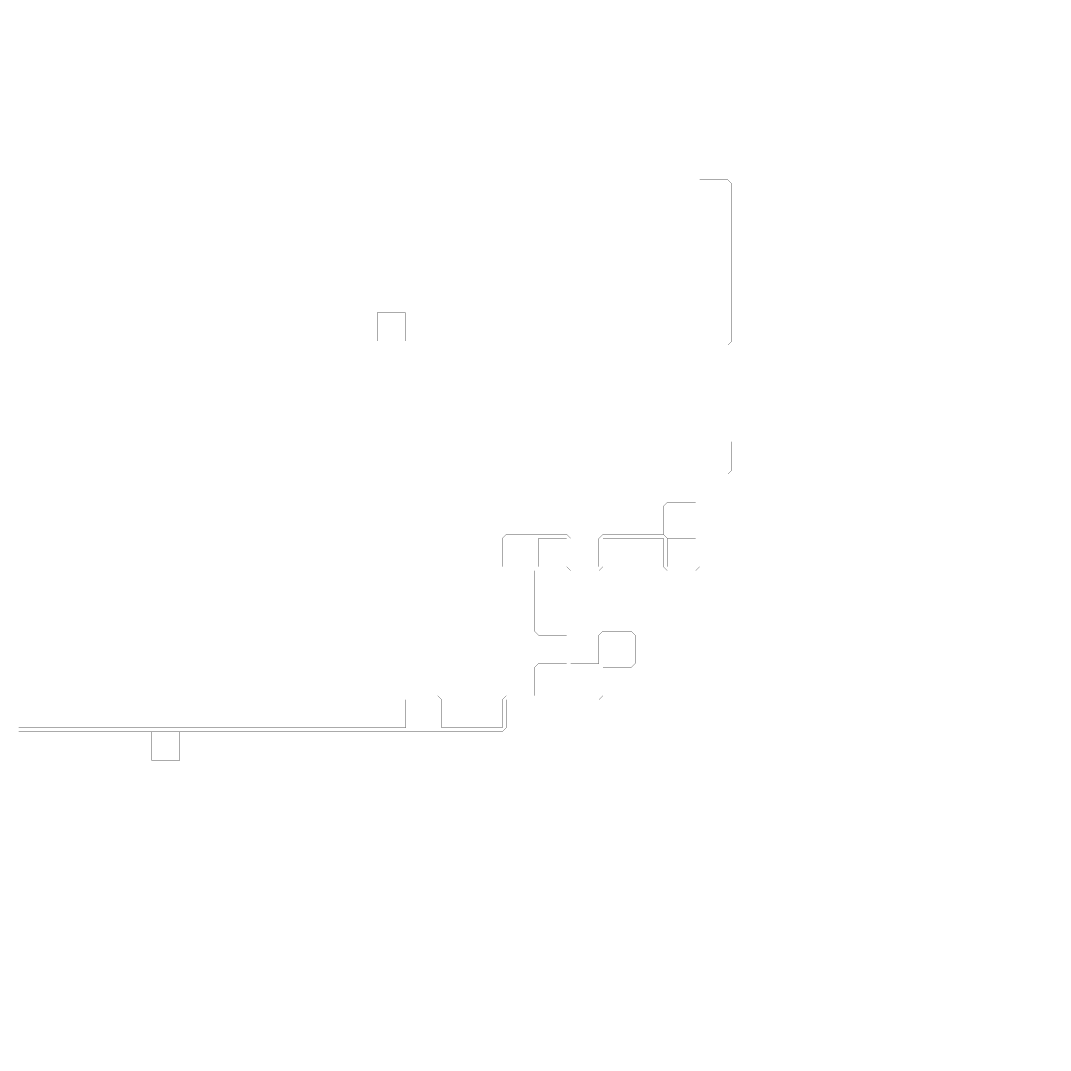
# Model space of a CAD drawing. Header units: metres. Extents: x 0 to 4990, y -4990 to 0.
# Drawn here: x 2495 to 4990, y -4990 to -2495 of the extents above; entities that cross this region are included whole.
import ezdxf

# ---------------------------------------------------------------- set-up
doc = ezdxf.new("R2010")
doc.units = ezdxf.units.M
for name, color, linetype in [('conductor', 1, 'Continuous'), ('dielectric', 8, 'Continuous'), ('substrate', 5, 'Continuous')]:
    doc.layers.add(name, color=color, linetype=linetype)

msp = doc.modelspace()

# ---------------------------------------------------------------- linework, layer by layer
at = {"layer": 'conductor', "const_width": 0.5}
msp.add_lwpolyline([(2490.234375, -4208.984375), (2500, -4208.984375), (2509.765625, -4208.984375), (2519.53125, -4208.984375), (2529.296875, -4208.984375), (2539.0625, -4208.984375), (2548.828125, -4208.984375), (2558.59375, -4208.984375), (2568.359375, -4208.984375), (2578.125, -4208.984375), (2587.890625, -4208.984375), (2597.65625, -4208.984375), (2607.421875, -4208.984375), (2617.1875, -4208.984375), (2626.953125, -4208.984375), (2636.71875, -4208.984375), (2646.484375, -4208.984375), (2656.25, -4208.984375), (2666.015625, -4208.984375), (2675.78125, -4208.984375), (2685.546875, -4208.984375), (2695.3125, -4208.984375), (2705.078125, -4208.984375), (2714.84375, -4208.984375), (2724.609375, -4208.984375), (2734.375, -4208.984375), (2744.140625, -4208.984375), (2753.90625, -4208.984375), (2763.671875, -4208.984375), (2773.4375, -4208.984375), (2783.203125, -4208.984375), (2792.96875, -4208.984375), (2802.734375, -4208.984375), (2812.5, -4208.984375), (2822.265625, -4208.984375), (2832.03125, -4208.984375), (2841.796875, -4208.984375), (2851.5625, -4208.984375), (2861.328125, -4208.984375), (2871.09375, -4208.984375), (2880.859375, -4208.984375), (2890.625, -4208.984375), (2900.390625, -4208.984375), (2910.15625, -4208.984375), (2919.921875, -4208.984375), (2929.6875, -4208.984375), (2939.453125, -4208.984375), (2949.21875, -4208.984375), (2958.984375, -4208.984375), (2968.75, -4208.984375), (2978.515625, -4208.984375), (2988.28125, -4208.984375), (2998.046875, -4208.984375), (3007.8125, -4208.984375), (3017.578125, -4208.984375), (3027.34375, -4208.984375), (3037.109375, -4208.984375), (3046.875, -4208.984375), (3056.640625, -4208.984375), (3066.40625, -4208.984375), (3076.171875, -4208.984375), (3085.9375, -4208.984375), (3095.703125, -4208.984375), (3105.46875, -4208.984375), (3115.234375, -4208.984375), (3125, -4208.984375), (3134.765625, -4208.984375), (3144.53125, -4208.984375), (3154.296875, -4208.984375), (3164.0625, -4208.984375), (3173.828125, -4208.984375), (3183.59375, -4208.984375), (3193.359375, -4208.984375), (3203.125, -4208.984375), (3212.890625, -4208.984375), (3222.65625, -4208.984375), (3232.421875, -4208.984375), (3242.1875, -4208.984375), (3251.953125, -4208.984375), (3261.71875, -4208.984375), (3271.484375, -4208.984375), (3281.25, -4208.984375), (3291.015625, -4208.984375), (3300.78125, -4208.984375), (3310.546875, -4208.984375), (3320.3125, -4208.984375), (3330.078125, -4208.984375), (3339.84375, -4208.984375), (3349.609375, -4208.984375), (3359.375, -4208.984375), (3369.140625, -4208.984375), (3378.90625, -4208.984375), (3388.671875, -4208.984375), (3398.4375, -4208.984375), (3408.203125, -4208.984375), (3417.96875, -4208.984375), (3427.734375, -4208.984375), (3427.734375, -4199.21875), (3427.734375, -4189.453125), (3427.734375, -4179.6875), (3427.734375, -4169.921875), (3427.734375, -4160.15625), (3427.734375, -4150.390625), (3427.734375, -4140.625), (3437.5, -4130.859375), (3447.265625, -4130.859375), (3457.03125, -4130.859375), (3466.796875, -4130.859375), (3476.5625, -4130.859375), (3486.328125, -4130.859375), (3496.09375, -4130.859375), (3505.859375, -4130.859375), (3515.625, -4140.625), (3515.625, -4150.390625), (3515.625, -4160.15625), (3515.625, -4169.921875), (3515.625, -4179.6875), (3515.625, -4189.453125), (3515.625, -4199.21875), (3515.625, -4208.984375), (3525.390625, -4208.984375), (3535.15625, -4208.984375), (3544.921875, -4208.984375), (3554.6875, -4208.984375), (3564.453125, -4208.984375), (3574.21875, -4208.984375), (3583.984375, -4208.984375), (3593.75, -4208.984375), (3603.515625, -4208.984375), (3613.28125, -4208.984375), (3623.046875, -4208.984375), (3632.8125, -4208.984375), (3642.578125, -4208.984375), (3652.34375, -4208.984375), (3662.109375, -4208.984375), (3662.109375, -4199.21875), (3662.109375, -4189.453125), (3662.109375, -4179.6875), (3662.109375, -4169.921875), (3662.109375, -4160.15625), (3662.109375, -4150.390625), (3662.109375, -4140.625), (3671.875, -4130.859375), (3681.640625, -4130.859375), (3691.40625, -4130.859375), (3701.171875, -4130.859375), (3710.9375, -4130.859375), (3720.703125, -4130.859375), (3730.46875, -4130.859375), (3740.234375, -4130.859375), (3740.234375, -4121.09375), (3740.234375, -4111.328125), (3740.234375, -4101.5625), (3740.234375, -4091.796875), (3740.234375, -4082.03125), (3740.234375, -4072.265625), (3740.234375, -4062.5), (3750, -4052.734375), (3759.765625, -4052.734375), (3769.53125, -4052.734375), (3779.296875, -4052.734375), (3789.0625, -4052.734375), (3798.828125, -4052.734375), (3808.59375, -4052.734375), (3818.359375, -4052.734375), (3818.359375, -4042.96875), (3818.359375, -4033.203125), (3818.359375, -4023.4375), (3818.359375, -4013.671875), (3818.359375, -4003.90625), (3818.359375, -3994.140625), (3818.359375, -3984.375), (3808.59375, -3984.375), (3798.828125, -3984.375), (3789.0625, -3984.375), (3779.296875, -3984.375), (3769.53125, -3984.375), (3759.765625, -3984.375), (3750, -3984.375), (3740.234375, -3974.609375), (3740.234375, -3964.84375), (3740.234375, -3955.078125), (3740.234375, -3945.3125), (3740.234375, -3935.546875), (3740.234375, -3925.78125), (3740.234375, -3916.015625), (3740.234375, -3906.25), (3740.234375, -3896.484375), (3740.234375, -3886.71875), (3740.234375, -3876.953125), (3740.234375, -3867.1875), (3740.234375, -3857.421875), (3740.234375, -3847.65625), (3740.234375, -3837.890625), (3740.234375, -3828.125), (3730.46875, -3828.125), (3720.703125, -3828.125), (3710.9375, -3828.125), (3701.171875, -3828.125), (3691.40625, -3828.125), (3681.640625, -3828.125), (3671.875, -3828.125), (3662.109375, -3818.359375), (3662.109375, -3808.59375), (3662.109375, -3798.828125), (3662.109375, -3789.0625), (3662.109375, -3779.296875), (3662.109375, -3769.53125), (3662.109375, -3759.765625), (3662.109375, -3750), (3671.875, -3740.234375), (3681.640625, -3740.234375), (3691.40625, -3740.234375), (3701.171875, -3740.234375), (3710.9375, -3740.234375), (3720.703125, -3740.234375), (3730.46875, -3740.234375), (3740.234375, -3740.234375), (3750, -3740.234375), (3759.765625, -3740.234375), (3769.53125, -3740.234375), (3779.296875, -3740.234375), (3789.0625, -3740.234375), (3798.828125, -3740.234375), (3808.59375, -3740.234375), (3818.359375, -3740.234375), (3828.125, -3750), (3828.125, -3759.765625), (3828.125, -3769.53125), (3828.125, -3779.296875), (3828.125, -3789.0625), (3828.125, -3798.828125), (3828.125, -3808.59375), (3828.125, -3818.359375), (3837.890625, -3818.359375), (3847.65625, -3818.359375), (3857.421875, -3818.359375), (3867.1875, -3818.359375), (3876.953125, -3818.359375), (3886.71875, -3818.359375), (3896.484375, -3818.359375), (3896.484375, -3808.59375), (3896.484375, -3798.828125), (3896.484375, -3789.0625), (3896.484375, -3779.296875), (3896.484375, -3769.53125), (3896.484375, -3759.765625), (3896.484375, -3750), (3906.25, -3740.234375), (3916.015625, -3740.234375), (3925.78125, -3740.234375), (3935.546875, -3740.234375), (3945.3125, -3740.234375), (3955.078125, -3740.234375), (3964.84375, -3740.234375), (3974.609375, -3740.234375), (3984.375, -3740.234375), (3994.140625, -3740.234375), (4003.90625, -3740.234375), (4013.671875, -3740.234375), (4023.4375, -3740.234375), (4033.203125, -3740.234375), (4042.96875, -3740.234375), (4052.734375, -3740.234375), (4062.5, -3750), (4062.5, -3759.765625), (4062.5, -3769.53125), (4062.5, -3779.296875), (4062.5, -3789.0625), (4062.5, -3798.828125), (4062.5, -3808.59375), (4062.5, -3818.359375), (4072.265625, -3818.359375), (4082.03125, -3818.359375), (4091.796875, -3818.359375), (4101.5625, -3818.359375), (4111.328125, -3818.359375), (4121.09375, -3818.359375), (4130.859375, -3818.359375), (4130.859375, -3808.59375), (4130.859375, -3798.828125), (4130.859375, -3789.0625), (4130.859375, -3779.296875), (4130.859375, -3769.53125), (4130.859375, -3759.765625), (4130.859375, -3750), (4121.09375, -3750), (4111.328125, -3750), (4101.5625, -3750), (4091.796875, -3750), (4082.03125, -3750), (4072.265625, -3750), (4062.5, -3750), (4052.734375, -3740.234375), (4052.734375, -3730.46875), (4052.734375, -3720.703125), (4052.734375, -3710.9375), (4052.734375, -3701.171875), (4052.734375, -3691.40625), (4052.734375, -3681.640625), (4052.734375, -3671.875), (4062.5, -3662.109375), (4072.265625, -3662.109375), (4082.03125, -3662.109375), (4091.796875, -3662.109375), (4101.5625, -3662.109375), (4111.328125, -3662.109375), (4121.09375, -3662.109375), (4130.859375, -3662.109375), (4130.859375, -3652.34375), (4130.859375, -3642.578125), (4130.859375, -3632.8125), (4130.859375, -3623.046875), (4130.859375, -3613.28125), (4130.859375, -3603.515625), (4130.859375, -3593.75), (4130.859375, -3583.984375), (4130.859375, -3574.21875), (4130.859375, -3564.453125), (4130.859375, -3554.6875), (4130.859375, -3544.921875), (4130.859375, -3535.15625), (4130.859375, -3525.390625), (4130.859375, -3515.625), (4130.859375, -3505.859375), (4130.859375, -3496.09375), (4130.859375, -3486.328125), (4130.859375, -3476.5625), (4130.859375, -3466.796875), (4130.859375, -3457.03125), (4130.859375, -3447.265625), (4130.859375, -3437.5), (4130.859375, -3427.734375), (4130.859375, -3417.96875), (4130.859375, -3408.203125), (4130.859375, -3398.4375), (4130.859375, -3388.671875), (4130.859375, -3378.90625), (4130.859375, -3369.140625), (4130.859375, -3359.375), (4130.859375, -3349.609375), (4130.859375, -3339.84375), (4130.859375, -3330.078125), (4130.859375, -3320.3125), (4130.859375, -3310.546875), (4130.859375, -3300.78125), (4130.859375, -3291.015625), (4130.859375, -3281.25), (4130.859375, -3271.484375), (4130.859375, -3261.71875), (4130.859375, -3251.953125), (4130.859375, -3242.1875), (4130.859375, -3232.421875), (4130.859375, -3222.65625), (4130.859375, -3212.890625), (4130.859375, -3203.125), (4130.859375, -3193.359375), (4130.859375, -3183.59375), (4130.859375, -3173.828125), (4130.859375, -3164.0625), (4130.859375, -3154.296875), (4130.859375, -3144.53125), (4130.859375, -3134.765625), (4130.859375, -3125), (4130.859375, -3115.234375), (4130.859375, -3105.46875), (4130.859375, -3095.703125), (4130.859375, -3085.9375), (4130.859375, -3076.171875), (4130.859375, -3066.40625), (4130.859375, -3056.640625), (4130.859375, -3046.875), (4130.859375, -3037.109375), (4130.859375, -3027.34375), (4130.859375, -3017.578125), (4130.859375, -3007.8125), (4130.859375, -2998.046875), (4130.859375, -2988.28125), (4130.859375, -2978.515625), (4130.859375, -2968.75), (4130.859375, -2958.984375), (4130.859375, -2949.21875), (4130.859375, -2939.453125), (4130.859375, -2929.6875), (4130.859375, -2919.921875), (4130.859375, -2910.15625), (4130.859375, -2900.390625), (4130.859375, -2890.625), (4130.859375, -2880.859375), (4130.859375, -2871.09375), (4130.859375, -2861.328125), (4130.859375, -2851.5625), (4130.859375, -2841.796875), (4130.859375, -2832.03125), (4130.859375, -2822.265625), (4130.859375, -2812.5), (4130.859375, -2802.734375), (4130.859375, -2792.96875), (4130.859375, -2783.203125), (4130.859375, -2773.4375), (4130.859375, -2763.671875), (4130.859375, -2753.90625), (4130.859375, -2744.140625), (4130.859375, -2734.375), (4130.859375, -2724.609375), (4130.859375, -2714.84375), (4130.859375, -2705.078125), (4130.859375, -2695.3125), (4130.859375, -2685.546875), (4130.859375, -2675.78125), (4130.859375, -2666.015625), (4130.859375, -2656.25), (4130.859375, -2646.484375), (4130.859375, -2636.71875), (4130.859375, -2626.953125), (4130.859375, -2617.1875), (4130.859375, -2607.421875), (4130.859375, -2597.65625), (4130.859375, -2587.890625), (4130.859375, -2578.125), (4130.859375, -2568.359375), (4130.859375, -2558.59375), (4130.859375, -2548.828125), (4130.859375, -2539.0625), (4130.859375, -2529.296875), (4130.859375, -2519.53125), (4130.859375, -2509.765625), (4130.859375, -2500), (4121.09375, -2500), (4111.328125, -2500), (4101.5625, -2500), (4091.796875, -2500), (4082.03125, -2500), (4072.265625, -2500), (4062.5, -2500), (4052.734375, -2490.234375)], dxfattribs=at)
at = {"layer": 'dielectric', "const_width": 0.5}
msp.add_lwpolyline([(2812.5, -4218.75), (2812.5, -4228.515625), (2812.5, -4238.28125), (2812.5, -4248.046875), (2812.5, -4257.8125), (2812.5, -4267.578125), (2812.5, -4277.34375), (2812.5, -4287.109375), (2822.265625, -4287.109375), (2832.03125, -4287.109375), (2841.796875, -4287.109375), (2851.5625, -4287.109375), (2861.328125, -4287.109375), (2871.09375, -4287.109375), (2880.859375, -4287.109375), (2880.859375, -4277.34375), (2880.859375, -4267.578125), (2880.859375, -4257.8125), (2880.859375, -4248.046875), (2880.859375, -4238.28125), (2880.859375, -4228.515625), (2880.859375, -4218.75), (2871.09375, -4218.75), (2861.328125, -4218.75), (2851.5625, -4218.75), (2841.796875, -4218.75), (2832.03125, -4218.75), (2822.265625, -4218.75)], close=True, dxfattribs=at)
at = {"layer": 'substrate', "const_width": 0.5}
for points in [[(2490.234375, -4990.234375), (2500, -4990.234375), (2509.765625, -4990.234375), (2519.53125, -4990.234375), (2529.296875, -4990.234375), (2539.0625, -4990.234375), (2548.828125, -4990.234375), (2558.59375, -4990.234375), (2568.359375, -4990.234375), (2578.125, -4990.234375), (2587.890625, -4990.234375), (2597.65625, -4990.234375), (2607.421875, -4990.234375), (2617.1875, -4990.234375), (2626.953125, -4990.234375), (2636.71875, -4990.234375), (2646.484375, -4990.234375), (2656.25, -4990.234375), (2666.015625, -4990.234375), (2675.78125, -4990.234375), (2685.546875, -4990.234375), (2695.3125, -4990.234375), (2705.078125, -4990.234375), (2714.84375, -4990.234375), (2724.609375, -4990.234375), (2734.375, -4990.234375), (2744.140625, -4990.234375), (2753.90625, -4990.234375), (2763.671875, -4990.234375), (2773.4375, -4990.234375), (2783.203125, -4990.234375), (2792.96875, -4990.234375), (2802.734375, -4990.234375), (2812.5, -4990.234375), (2822.265625, -4990.234375), (2832.03125, -4990.234375), (2841.796875, -4990.234375), (2851.5625, -4990.234375), (2861.328125, -4990.234375), (2871.09375, -4990.234375), (2880.859375, -4990.234375), (2890.625, -4990.234375), (2900.390625, -4990.234375), (2910.15625, -4990.234375), (2919.921875, -4990.234375), (2929.6875, -4990.234375), (2939.453125, -4990.234375), (2949.21875, -4990.234375), (2958.984375, -4990.234375), (2968.75, -4990.234375), (2978.515625, -4990.234375), (2988.28125, -4990.234375), (2998.046875, -4990.234375), (3007.8125, -4990.234375), (3017.578125, -4990.234375), (3027.34375, -4990.234375), (3037.109375, -4990.234375), (3046.875, -4990.234375), (3056.640625, -4990.234375), (3066.40625, -4990.234375), (3076.171875, -4990.234375), (3085.9375, -4990.234375), (3095.703125, -4990.234375), (3105.46875, -4990.234375), (3115.234375, -4990.234375), (3125, -4990.234375), (3134.765625, -4990.234375), (3144.53125, -4990.234375), (3154.296875, -4990.234375), (3164.0625, -4990.234375), (3173.828125, -4990.234375), (3183.59375, -4990.234375), (3193.359375, -4990.234375), (3203.125, -4990.234375), (3212.890625, -4990.234375), (3222.65625, -4990.234375), (3232.421875, -4990.234375), (3242.1875, -4990.234375), (3251.953125, -4990.234375), (3261.71875, -4990.234375), (3271.484375, -4990.234375), (3281.25, -4990.234375), (3291.015625, -4990.234375), (3300.78125, -4990.234375), (3310.546875, -4990.234375), (3320.3125, -4990.234375), (3330.078125, -4990.234375), (3339.84375, -4990.234375), (3349.609375, -4990.234375), (3359.375, -4990.234375), (3369.140625, -4990.234375), (3378.90625, -4990.234375), (3388.671875, -4990.234375), (3398.4375, -4990.234375), (3408.203125, -4990.234375), (3417.96875, -4990.234375), (3427.734375, -4990.234375), (3437.5, -4990.234375), (3447.265625, -4990.234375), (3457.03125, -4990.234375), (3466.796875, -4990.234375), (3476.5625, -4990.234375), (3486.328125, -4990.234375), (3496.09375, -4990.234375), (3505.859375, -4990.234375), (3515.625, -4990.234375), (3525.390625, -4990.234375), (3535.15625, -4990.234375), (3544.921875, -4990.234375), (3554.6875, -4990.234375), (3564.453125, -4990.234375), (3574.21875, -4990.234375), (3583.984375, -4990.234375), (3593.75, -4990.234375), (3603.515625, -4990.234375), (3613.28125, -4990.234375), (3623.046875, -4990.234375), (3632.8125, -4990.234375), (3642.578125, -4990.234375), (3652.34375, -4990.234375), (3662.109375, -4990.234375), (3671.875, -4990.234375), (3681.640625, -4990.234375), (3691.40625, -4990.234375), (3701.171875, -4990.234375), (3710.9375, -4990.234375), (3720.703125, -4990.234375), (3730.46875, -4990.234375), (3740.234375, -4990.234375), (3750, -4990.234375), (3759.765625, -4990.234375), (3769.53125, -4990.234375), (3779.296875, -4990.234375), (3789.0625, -4990.234375), (3798.828125, -4990.234375), (3808.59375, -4990.234375), (3818.359375, -4990.234375), (3828.125, -4990.234375), (3837.890625, -4990.234375), (3847.65625, -4990.234375), (3857.421875, -4990.234375), (3867.1875, -4990.234375), (3876.953125, -4990.234375), (3886.71875, -4990.234375), (3896.484375, -4990.234375), (3906.25, -4990.234375), (3916.015625, -4990.234375), (3925.78125, -4990.234375), (3935.546875, -4990.234375), (3945.3125, -4990.234375), (3955.078125, -4990.234375), (3964.84375, -4990.234375), (3974.609375, -4990.234375), (3984.375, -4990.234375), (3994.140625, -4990.234375), (4003.90625, -4990.234375), (4013.671875, -4990.234375), (4023.4375, -4990.234375), (4033.203125, -4990.234375), (4042.96875, -4990.234375), (4052.734375, -4990.234375), (4062.5, -4990.234375), (4072.265625, -4990.234375), (4082.03125, -4990.234375), (4091.796875, -4990.234375), (4101.5625, -4990.234375), (4111.328125, -4990.234375), (4121.09375, -4990.234375), (4130.859375, -4990.234375), (4140.625, -4990.234375), (4150.390625, -4990.234375), (4160.15625, -4990.234375), (4169.921875, -4990.234375), (4179.6875, -4990.234375), (4189.453125, -4990.234375), (4199.21875, -4990.234375), (4208.984375, -4990.234375), (4218.75, -4990.234375), (4228.515625, -4990.234375), (4238.28125, -4990.234375), (4248.046875, -4990.234375), (4257.8125, -4990.234375), (4267.578125, -4990.234375), (4277.34375, -4990.234375), (4287.109375, -4990.234375), (4296.875, -4990.234375), (4306.640625, -4990.234375), (4316.40625, -4990.234375), (4326.171875, -4990.234375), (4335.9375, -4990.234375), (4345.703125, -4990.234375), (4355.46875, -4990.234375), (4365.234375, -4990.234375), (4375, -4990.234375), (4384.765625, -4990.234375), (4394.53125, -4990.234375), (4404.296875, -4990.234375), (4414.0625, -4990.234375), (4423.828125, -4990.234375), (4433.59375, -4990.234375), (4443.359375, -4990.234375), (4453.125, -4990.234375), (4462.890625, -4990.234375), (4472.65625, -4990.234375), (4482.421875, -4990.234375), (4492.1875, -4990.234375), (4501.953125, -4990.234375), (4511.71875, -4990.234375), (4521.484375, -4990.234375), (4531.25, -4990.234375), (4541.015625, -4990.234375), (4550.78125, -4990.234375), (4560.546875, -4990.234375), (4570.3125, -4990.234375), (4580.078125, -4990.234375), (4589.84375, -4990.234375), (4599.609375, -4990.234375), (4609.375, -4990.234375), (4619.140625, -4990.234375), (4628.90625, -4990.234375), (4638.671875, -4990.234375), (4648.4375, -4990.234375), (4658.203125, -4990.234375), (4667.96875, -4990.234375), (4677.734375, -4990.234375), (4687.5, -4990.234375), (4697.265625, -4990.234375), (4707.03125, -4990.234375), (4716.796875, -4990.234375), (4726.5625, -4990.234375), (4736.328125, -4990.234375), (4746.09375, -4990.234375), (4755.859375, -4990.234375), (4765.625, -4990.234375), (4775.390625, -4990.234375), (4785.15625, -4990.234375), (4794.921875, -4990.234375), (4804.6875, -4990.234375), (4814.453125, -4990.234375), (4824.21875, -4990.234375), (4833.984375, -4990.234375), (4843.75, -4990.234375), (4853.515625, -4990.234375), (4863.28125, -4990.234375), (4873.046875, -4990.234375), (4882.8125, -4990.234375), (4892.578125, -4990.234375), (4902.34375, -4990.234375), (4912.109375, -4990.234375), (4921.875, -4990.234375), (4931.640625, -4990.234375), (4941.40625, -4990.234375), (4951.171875, -4990.234375), (4960.9375, -4990.234375), (4970.703125, -4990.234375), (4980.46875, -4990.234375), (4990.234375, -4990.234375), (4990.234375, -4980.46875), (4990.234375, -4970.703125), (4990.234375, -4960.9375), (4990.234375, -4951.171875), (4990.234375, -4941.40625), (4990.234375, -4931.640625), (4990.234375, -4921.875), (4990.234375, -4912.109375), (4990.234375, -4902.34375), (4990.234375, -4892.578125), (4990.234375, -4882.8125), (4990.234375, -4873.046875), (4990.234375, -4863.28125), (4990.234375, -4853.515625), (4990.234375, -4843.75), (4990.234375, -4833.984375), (4990.234375, -4824.21875), (4990.234375, -4814.453125), (4990.234375, -4804.6875), (4990.234375, -4794.921875), (4990.234375, -4785.15625), (4990.234375, -4775.390625), (4990.234375, -4765.625), (4990.234375, -4755.859375), (4990.234375, -4746.09375), (4990.234375, -4736.328125), (4990.234375, -4726.5625), (4990.234375, -4716.796875), (4990.234375, -4707.03125), (4990.234375, -4697.265625), (4990.234375, -4687.5), (4990.234375, -4677.734375), (4990.234375, -4667.96875), (4990.234375, -4658.203125), (4990.234375, -4648.4375), (4990.234375, -4638.671875), (4990.234375, -4628.90625), (4990.234375, -4619.140625), (4990.234375, -4609.375), (4990.234375, -4599.609375), (4990.234375, -4589.84375), (4990.234375, -4580.078125), (4990.234375, -4570.3125), (4990.234375, -4560.546875), (4990.234375, -4550.78125), (4990.234375, -4541.015625), (4990.234375, -4531.25), (4990.234375, -4521.484375), (4990.234375, -4511.71875), (4990.234375, -4501.953125), (4990.234375, -4492.1875), (4990.234375, -4482.421875), (4990.234375, -4472.65625), (4990.234375, -4462.890625), (4990.234375, -4453.125), (4990.234375, -4443.359375), (4990.234375, -4433.59375), (4990.234375, -4423.828125), (4990.234375, -4414.0625), (4990.234375, -4404.296875), (4990.234375, -4394.53125), (4990.234375, -4384.765625), (4990.234375, -4375), (4990.234375, -4365.234375), (4990.234375, -4355.46875), (4990.234375, -4345.703125), (4990.234375, -4335.9375), (4990.234375, -4326.171875), (4990.234375, -4316.40625), (4990.234375, -4306.640625), (4990.234375, -4296.875), (4990.234375, -4287.109375), (4990.234375, -4277.34375), (4990.234375, -4267.578125), (4990.234375, -4257.8125), (4990.234375, -4248.046875), (4990.234375, -4238.28125), (4990.234375, -4228.515625), (4990.234375, -4218.75), (4990.234375, -4208.984375), (4990.234375, -4199.21875), (4990.234375, -4189.453125), (4990.234375, -4179.6875), (4990.234375, -4169.921875), (4990.234375, -4160.15625), (4990.234375, -4150.390625), (4990.234375, -4140.625), (4990.234375, -4130.859375), (4990.234375, -4121.09375), (4990.234375, -4111.328125), (4990.234375, -4101.5625), (4990.234375, -4091.796875), (4990.234375, -4082.03125), (4990.234375, -4072.265625), (4990.234375, -4062.5), (4990.234375, -4052.734375), (4990.234375, -4042.96875), (4990.234375, -4033.203125), (4990.234375, -4023.4375), (4990.234375, -4013.671875), (4990.234375, -4003.90625), (4990.234375, -3994.140625), (4990.234375, -3984.375), (4990.234375, -3974.609375), (4990.234375, -3964.84375), (4990.234375, -3955.078125), (4990.234375, -3945.3125), (4990.234375, -3935.546875), (4990.234375, -3925.78125), (4990.234375, -3916.015625), (4990.234375, -3906.25), (4990.234375, -3896.484375), (4990.234375, -3886.71875), (4990.234375, -3876.953125), (4990.234375, -3867.1875), (4990.234375, -3857.421875), (4990.234375, -3847.65625), (4990.234375, -3837.890625), (4990.234375, -3828.125), (4990.234375, -3818.359375), (4990.234375, -3808.59375), (4990.234375, -3798.828125), (4990.234375, -3789.0625), (4990.234375, -3779.296875), (4990.234375, -3769.53125), (4990.234375, -3759.765625), (4990.234375, -3750), (4990.234375, -3740.234375), (4990.234375, -3730.46875), (4990.234375, -3720.703125), (4990.234375, -3710.9375), (4990.234375, -3701.171875), (4990.234375, -3691.40625), (4990.234375, -3681.640625), (4990.234375, -3671.875), (4990.234375, -3662.109375), (4990.234375, -3652.34375), (4990.234375, -3642.578125), (4990.234375, -3632.8125), (4990.234375, -3623.046875), (4990.234375, -3613.28125), (4990.234375, -3603.515625), (4990.234375, -3593.75), (4990.234375, -3583.984375), (4990.234375, -3574.21875), (4990.234375, -3564.453125), (4990.234375, -3554.6875), (4990.234375, -3544.921875), (4990.234375, -3535.15625), (4990.234375, -3525.390625), (4990.234375, -3515.625), (4990.234375, -3505.859375), (4990.234375, -3496.09375), (4990.234375, -3486.328125), (4990.234375, -3476.5625), (4990.234375, -3466.796875), (4990.234375, -3457.03125), (4990.234375, -3447.265625), (4990.234375, -3437.5), (4990.234375, -3427.734375), (4990.234375, -3417.96875), (4990.234375, -3408.203125), (4990.234375, -3398.4375), (4990.234375, -3388.671875), (4990.234375, -3378.90625), (4990.234375, -3369.140625), (4990.234375, -3359.375), (4990.234375, -3349.609375), (4990.234375, -3339.84375), (4990.234375, -3330.078125), (4990.234375, -3320.3125), (4990.234375, -3310.546875), (4990.234375, -3300.78125), (4990.234375, -3291.015625), (4990.234375, -3281.25), (4990.234375, -3271.484375), (4990.234375, -3261.71875), (4990.234375, -3251.953125), (4990.234375, -3242.1875), (4990.234375, -3232.421875), (4990.234375, -3222.65625), (4990.234375, -3212.890625), (4990.234375, -3203.125), (4990.234375, -3193.359375), (4990.234375, -3183.59375), (4990.234375, -3173.828125), (4990.234375, -3164.0625), (4990.234375, -3154.296875), (4990.234375, -3144.53125), (4990.234375, -3134.765625), (4990.234375, -3125), (4990.234375, -3115.234375), (4990.234375, -3105.46875), (4990.234375, -3095.703125), (4990.234375, -3085.9375), (4990.234375, -3076.171875), (4990.234375, -3066.40625), (4990.234375, -3056.640625), (4990.234375, -3046.875), (4990.234375, -3037.109375), (4990.234375, -3027.34375), (4990.234375, -3017.578125), (4990.234375, -3007.8125), (4990.234375, -2998.046875), (4990.234375, -2988.28125), (4990.234375, -2978.515625), (4990.234375, -2968.75), (4990.234375, -2958.984375), (4990.234375, -2949.21875), (4990.234375, -2939.453125), (4990.234375, -2929.6875), (4990.234375, -2919.921875), (4990.234375, -2910.15625), (4990.234375, -2900.390625), (4990.234375, -2890.625), (4990.234375, -2880.859375), (4990.234375, -2871.09375), (4990.234375, -2861.328125), (4990.234375, -2851.5625), (4990.234375, -2841.796875), (4990.234375, -2832.03125), (4990.234375, -2822.265625), (4990.234375, -2812.5), (4990.234375, -2802.734375), (4990.234375, -2792.96875), (4990.234375, -2783.203125), (4990.234375, -2773.4375), (4990.234375, -2763.671875), (4990.234375, -2753.90625), (4990.234375, -2744.140625), (4990.234375, -2734.375), (4990.234375, -2724.609375), (4990.234375, -2714.84375), (4990.234375, -2705.078125), (4990.234375, -2695.3125), (4990.234375, -2685.546875), (4990.234375, -2675.78125), (4990.234375, -2666.015625), (4990.234375, -2656.25), (4990.234375, -2646.484375), (4990.234375, -2636.71875), (4990.234375, -2626.953125), (4990.234375, -2617.1875), (4990.234375, -2607.421875), (4990.234375, -2597.65625), (4990.234375, -2587.890625), (4990.234375, -2578.125), (4990.234375, -2568.359375), (4990.234375, -2558.59375), (4990.234375, -2548.828125), (4990.234375, -2539.0625), (4990.234375, -2529.296875), (4990.234375, -2519.53125), (4990.234375, -2509.765625), (4990.234375, -2500), (4990.234375, -2490.234375)], [(4140.625, -2490.234375), (4140.625, -2500), (4140.625, -2509.765625), (4140.625, -2519.53125), (4140.625, -2529.296875), (4140.625, -2539.0625), (4140.625, -2548.828125), (4140.625, -2558.59375), (4140.625, -2568.359375), (4140.625, -2578.125), (4140.625, -2587.890625), (4140.625, -2597.65625), (4140.625, -2607.421875), (4140.625, -2617.1875), (4140.625, -2626.953125), (4140.625, -2636.71875), (4140.625, -2646.484375), (4140.625, -2656.25), (4140.625, -2666.015625), (4140.625, -2675.78125), (4140.625, -2685.546875), (4140.625, -2695.3125), (4140.625, -2705.078125), (4140.625, -2714.84375), (4140.625, -2724.609375), (4140.625, -2734.375), (4140.625, -2744.140625), (4140.625, -2753.90625), (4140.625, -2763.671875), (4140.625, -2773.4375), (4140.625, -2783.203125), (4140.625, -2792.96875), (4140.625, -2802.734375), (4140.625, -2812.5), (4140.625, -2822.265625), (4140.625, -2832.03125), (4140.625, -2841.796875), (4140.625, -2851.5625), (4140.625, -2861.328125), (4140.625, -2871.09375), (4140.625, -2880.859375), (4150.390625, -2880.859375), (4160.15625, -2880.859375), (4169.921875, -2880.859375), (4179.6875, -2880.859375), (4189.453125, -2880.859375), (4199.21875, -2880.859375), (4208.984375, -2880.859375), (4218.75, -2890.625), (4218.75, -2900.390625), (4218.75, -2910.15625), (4218.75, -2919.921875), (4218.75, -2929.6875), (4218.75, -2939.453125), (4218.75, -2949.21875), (4218.75, -2958.984375), (4218.75, -2968.75), (4218.75, -2978.515625), (4218.75, -2988.28125), (4218.75, -2998.046875), (4218.75, -3007.8125), (4218.75, -3017.578125), (4218.75, -3027.34375), (4218.75, -3037.109375), (4218.75, -3046.875), (4218.75, -3056.640625), (4218.75, -3066.40625), (4218.75, -3076.171875), (4218.75, -3085.9375), (4218.75, -3095.703125), (4218.75, -3105.46875), (4218.75, -3115.234375), (4218.75, -3125), (4218.75, -3134.765625), (4218.75, -3144.53125), (4218.75, -3154.296875), (4218.75, -3164.0625), (4218.75, -3173.828125), (4218.75, -3183.59375), (4218.75, -3193.359375), (4218.75, -3203.125), (4218.75, -3212.890625), (4218.75, -3222.65625), (4218.75, -3232.421875), (4218.75, -3242.1875), (4218.75, -3251.953125), (4218.75, -3261.71875), (4218.75, -3271.484375), (4208.984375, -3281.25), (4199.21875, -3281.25), (4189.453125, -3281.25), (4179.6875, -3281.25), (4169.921875, -3281.25), (4160.15625, -3281.25), (4150.390625, -3281.25), (4140.625, -3281.25), (4140.625, -3291.015625), (4140.625, -3300.78125), (4140.625, -3310.546875), (4140.625, -3320.3125), (4140.625, -3330.078125), (4140.625, -3339.84375), (4140.625, -3349.609375), (4140.625, -3359.375), (4140.625, -3369.140625), (4140.625, -3378.90625), (4140.625, -3388.671875), (4140.625, -3398.4375), (4140.625, -3408.203125), (4140.625, -3417.96875), (4140.625, -3427.734375), (4140.625, -3437.5), (4140.625, -3447.265625), (4140.625, -3457.03125), (4140.625, -3466.796875), (4140.625, -3476.5625), (4140.625, -3486.328125), (4140.625, -3496.09375), (4140.625, -3505.859375), (4150.390625, -3505.859375), (4160.15625, -3505.859375), (4169.921875, -3505.859375), (4179.6875, -3505.859375), (4189.453125, -3505.859375), (4199.21875, -3505.859375), (4208.984375, -3505.859375), (4218.75, -3515.625), (4218.75, -3525.390625), (4218.75, -3535.15625), (4218.75, -3544.921875), (4218.75, -3554.6875), (4218.75, -3564.453125), (4218.75, -3574.21875), (4218.75, -3583.984375), (4208.984375, -3593.75), (4199.21875, -3593.75), (4189.453125, -3593.75), (4179.6875, -3593.75), (4169.921875, -3593.75), (4160.15625, -3593.75), (4150.390625, -3593.75), (4140.625, -3593.75), (4140.625, -3603.515625), (4140.625, -3613.28125), (4140.625, -3623.046875), (4140.625, -3632.8125), (4140.625, -3642.578125), (4140.625, -3652.34375), (4140.625, -3662.109375), (4140.625, -3671.875), (4140.625, -3681.640625), (4140.625, -3691.40625), (4140.625, -3701.171875), (4140.625, -3710.9375), (4140.625, -3720.703125), (4140.625, -3730.46875), (4140.625, -3740.234375), (4140.625, -3750), (4140.625, -3759.765625), (4140.625, -3769.53125), (4140.625, -3779.296875), (4140.625, -3789.0625), (4140.625, -3798.828125), (4140.625, -3808.59375), (4140.625, -3818.359375), (4130.859375, -3828.125), (4121.09375, -3828.125), (4111.328125, -3828.125), (4101.5625, -3828.125), (4091.796875, -3828.125), (4082.03125, -3828.125), (4072.265625, -3828.125), (4062.5, -3828.125), (4052.734375, -3818.359375), (4052.734375, -3808.59375), (4052.734375, -3798.828125), (4052.734375, -3789.0625), (4052.734375, -3779.296875), (4052.734375, -3769.53125), (4052.734375, -3759.765625), (4052.734375, -3750), (4042.96875, -3750), (4033.203125, -3750), (4023.4375, -3750), (4013.671875, -3750), (4003.90625, -3750), (3994.140625, -3750), (3984.375, -3750), (3974.609375, -3750), (3964.84375, -3750), (3955.078125, -3750), (3945.3125, -3750), (3935.546875, -3750), (3925.78125, -3750), (3916.015625, -3750), (3906.25, -3750), (3906.25, -3759.765625), (3906.25, -3769.53125), (3906.25, -3779.296875), (3906.25, -3789.0625), (3906.25, -3798.828125), (3906.25, -3808.59375), (3906.25, -3818.359375), (3896.484375, -3828.125), (3886.71875, -3828.125), (3876.953125, -3828.125), (3867.1875, -3828.125), (3857.421875, -3828.125), (3847.65625, -3828.125), (3837.890625, -3828.125), (3828.125, -3828.125), (3818.359375, -3818.359375), (3818.359375, -3808.59375), (3818.359375, -3798.828125), (3818.359375, -3789.0625), (3818.359375, -3779.296875), (3818.359375, -3769.53125), (3818.359375, -3759.765625), (3818.359375, -3750), (3808.59375, -3750), (3798.828125, -3750), (3789.0625, -3750), (3779.296875, -3750), (3769.53125, -3750), (3759.765625, -3750), (3750, -3750), (3750, -3759.765625), (3750, -3769.53125), (3750, -3779.296875), (3750, -3789.0625), (3750, -3798.828125), (3750, -3808.59375), (3750, -3818.359375), (3759.765625, -3818.359375), (3769.53125, -3818.359375), (3779.296875, -3818.359375), (3789.0625, -3818.359375), (3798.828125, -3818.359375), (3808.59375, -3818.359375), (3818.359375, -3818.359375), (3828.125, -3828.125), (3828.125, -3837.890625), (3828.125, -3847.65625), (3828.125, -3857.421875), (3828.125, -3867.1875), (3828.125, -3876.953125), (3828.125, -3886.71875), (3828.125, -3896.484375), (3828.125, -3906.25), (3828.125, -3916.015625), (3828.125, -3925.78125), (3828.125, -3935.546875), (3828.125, -3945.3125), (3828.125, -3955.078125), (3828.125, -3964.84375), (3828.125, -3974.609375), (3828.125, -3984.375), (3828.125, -3994.140625), (3828.125, -4003.90625), (3828.125, -4013.671875), (3828.125, -4023.4375), (3828.125, -4033.203125), (3828.125, -4042.96875), (3828.125, -4052.734375), (3837.890625, -4052.734375), (3847.65625, -4052.734375), (3857.421875, -4052.734375), (3867.1875, -4052.734375), (3876.953125, -4052.734375), (3886.71875, -4052.734375), (3896.484375, -4052.734375), (3906.25, -4062.5), (3906.25, -4072.265625), (3906.25, -4082.03125), (3906.25, -4091.796875), (3906.25, -4101.5625), (3906.25, -4111.328125), (3906.25, -4121.09375), (3906.25, -4130.859375), (3896.484375, -4140.625), (3886.71875, -4140.625), (3876.953125, -4140.625), (3867.1875, -4140.625), (3857.421875, -4140.625), (3847.65625, -4140.625), (3837.890625, -4140.625), (3828.125, -4140.625), (3818.359375, -4140.625), (3808.59375, -4140.625), (3798.828125, -4140.625), (3789.0625, -4140.625), (3779.296875, -4140.625), (3769.53125, -4140.625), (3759.765625, -4140.625), (3750, -4140.625), (3740.234375, -4140.625), (3730.46875, -4140.625), (3720.703125, -4140.625), (3710.9375, -4140.625), (3701.171875, -4140.625), (3691.40625, -4140.625), (3681.640625, -4140.625), (3671.875, -4140.625), (3671.875, -4150.390625), (3671.875, -4160.15625), (3671.875, -4169.921875), (3671.875, -4179.6875), (3671.875, -4189.453125), (3671.875, -4199.21875), (3671.875, -4208.984375), (3662.109375, -4218.75), (3652.34375, -4218.75), (3642.578125, -4218.75), (3632.8125, -4218.75), (3623.046875, -4218.75), (3613.28125, -4218.75), (3603.515625, -4218.75), (3593.75, -4218.75), (3583.984375, -4218.75), (3574.21875, -4218.75), (3564.453125, -4218.75), (3554.6875, -4218.75), (3544.921875, -4218.75), (3535.15625, -4218.75), (3525.390625, -4218.75), (3515.625, -4218.75), (3505.859375, -4218.75), (3496.09375, -4218.75), (3486.328125, -4218.75), (3476.5625, -4218.75), (3466.796875, -4218.75), (3457.03125, -4218.75), (3447.265625, -4218.75), (3437.5, -4218.75), (3427.734375, -4218.75), (3417.96875, -4218.75), (3408.203125, -4218.75), (3398.4375, -4218.75), (3388.671875, -4218.75), (3378.90625, -4218.75), (3369.140625, -4218.75), (3359.375, -4218.75), (3349.609375, -4218.75), (3339.84375, -4218.75), (3330.078125, -4218.75), (3320.3125, -4218.75), (3310.546875, -4218.75), (3300.78125, -4218.75), (3291.015625, -4218.75), (3281.25, -4218.75), (3271.484375, -4218.75), (3261.71875, -4218.75), (3251.953125, -4218.75), (3242.1875, -4218.75), (3232.421875, -4218.75), (3222.65625, -4218.75), (3212.890625, -4218.75), (3203.125, -4218.75), (3193.359375, -4218.75), (3183.59375, -4218.75), (3173.828125, -4218.75), (3164.0625, -4218.75), (3154.296875, -4218.75), (3144.53125, -4218.75), (3134.765625, -4218.75), (3125, -4218.75), (3115.234375, -4218.75), (3105.46875, -4218.75), (3095.703125, -4218.75), (3085.9375, -4218.75), (3076.171875, -4218.75), (3066.40625, -4218.75), (3056.640625, -4218.75), (3046.875, -4218.75), (3037.109375, -4218.75), (3027.34375, -4218.75), (3017.578125, -4218.75), (3007.8125, -4218.75), (2998.046875, -4218.75), (2988.28125, -4218.75), (2978.515625, -4218.75), (2968.75, -4218.75), (2958.984375, -4218.75), (2949.21875, -4218.75), (2939.453125, -4218.75), (2929.6875, -4218.75), (2919.921875, -4218.75), (2910.15625, -4218.75), (2900.390625, -4218.75), (2890.625, -4218.75), (2880.859375, -4218.75), (2871.09375, -4218.75), (2861.328125, -4218.75), (2851.5625, -4218.75), (2841.796875, -4218.75), (2832.03125, -4218.75), (2822.265625, -4218.75), (2812.5, -4218.75), (2802.734375, -4218.75), (2792.96875, -4218.75), (2783.203125, -4218.75), (2773.4375, -4218.75), (2763.671875, -4218.75), (2753.90625, -4218.75), (2744.140625, -4218.75), (2734.375, -4218.75), (2724.609375, -4218.75), (2714.84375, -4218.75), (2705.078125, -4218.75), (2695.3125, -4218.75), (2685.546875, -4218.75), (2675.78125, -4218.75), (2666.015625, -4218.75), (2656.25, -4218.75), (2646.484375, -4218.75), (2636.71875, -4218.75), (2626.953125, -4218.75), (2617.1875, -4218.75), (2607.421875, -4218.75), (2597.65625, -4218.75), (2587.890625, -4218.75), (2578.125, -4218.75), (2568.359375, -4218.75), (2558.59375, -4218.75), (2548.828125, -4218.75), (2539.0625, -4218.75), (2529.296875, -4218.75), (2519.53125, -4218.75), (2509.765625, -4218.75), (2500, -4218.75), (2490.234375, -4218.75)]]:
    msp.add_lwpolyline(points, dxfattribs=at)
for points in [[(3359.375, -3203.125), (3359.375, -3212.890625), (3359.375, -3222.65625), (3359.375, -3232.421875), (3359.375, -3242.1875), (3359.375, -3251.953125), (3359.375, -3261.71875), (3359.375, -3271.484375), (3369.140625, -3271.484375), (3378.90625, -3271.484375), (3388.671875, -3271.484375), (3398.4375, -3271.484375), (3408.203125, -3271.484375), (3417.96875, -3271.484375), (3427.734375, -3271.484375), (3427.734375, -3261.71875), (3427.734375, -3251.953125), (3427.734375, -3242.1875), (3427.734375, -3232.421875), (3427.734375, -3222.65625), (3427.734375, -3212.890625), (3427.734375, -3203.125), (3417.96875, -3203.125), (3408.203125, -3203.125), (3398.4375, -3203.125), (3388.671875, -3203.125), (3378.90625, -3203.125), (3369.140625, -3203.125)], [(3896.484375, -3984.375), (3906.25, -3974.609375), (3916.015625, -3974.609375), (3925.78125, -3974.609375), (3935.546875, -3974.609375), (3945.3125, -3974.609375), (3955.078125, -3974.609375), (3964.84375, -3974.609375), (3974.609375, -3974.609375), (3984.375, -3984.375), (3984.375, -3994.140625), (3984.375, -4003.90625), (3984.375, -4013.671875), (3984.375, -4023.4375), (3984.375, -4033.203125), (3984.375, -4042.96875), (3984.375, -4052.734375), (3974.609375, -4062.5), (3964.84375, -4062.5), (3955.078125, -4062.5), (3945.3125, -4062.5), (3935.546875, -4062.5), (3925.78125, -4062.5), (3916.015625, -4062.5), (3906.25, -4062.5), (3896.484375, -4052.734375), (3896.484375, -4042.96875), (3896.484375, -4033.203125), (3896.484375, -4023.4375), (3896.484375, -4013.671875), (3896.484375, -4003.90625), (3896.484375, -3994.140625)]]:
    msp.add_lwpolyline(points, close=True, dxfattribs=at)

doc.saveas('drawing.dxf')
